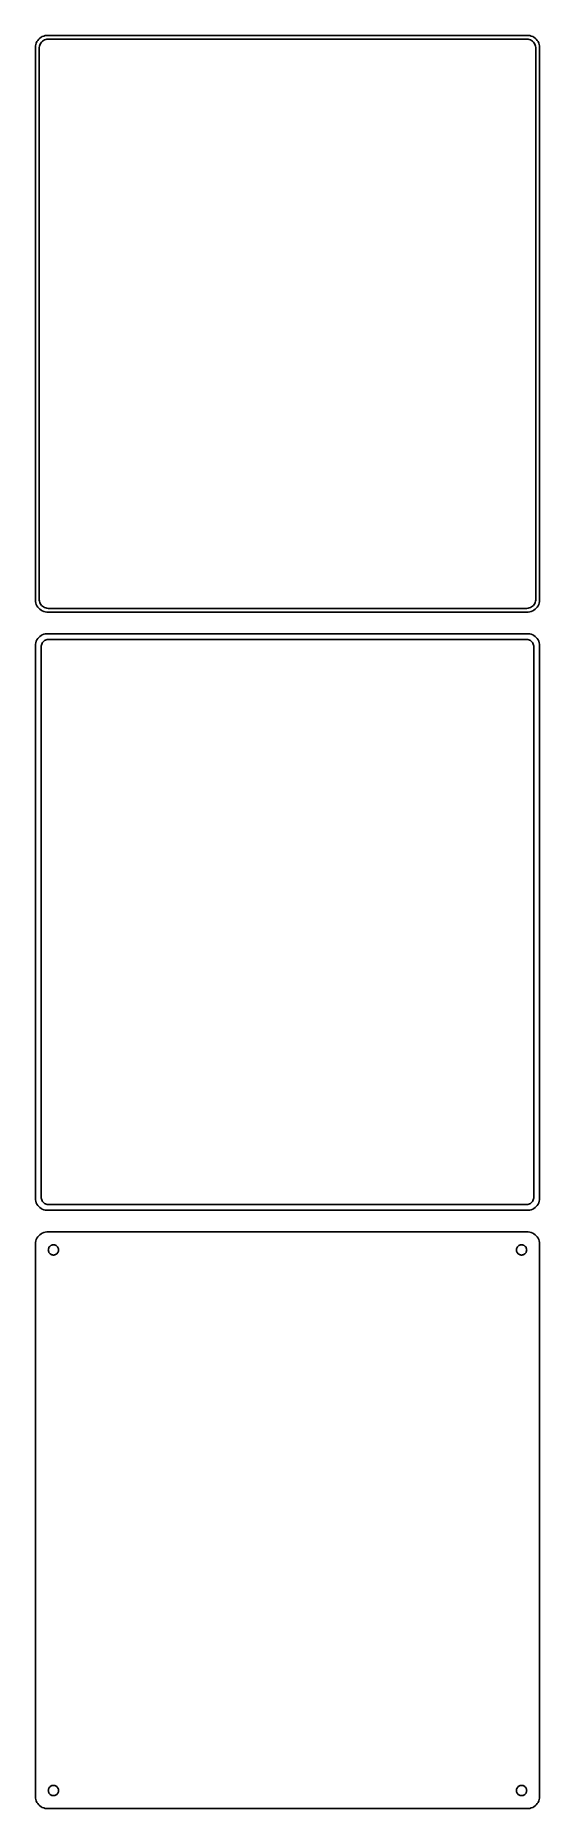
# Model space of a CAD drawing. Header units: metres. Extents: x -105 to 105, y 627 to 1365.
import ezdxf

# ---------------------------------------------------------------- set-up
doc = ezdxf.new("R2010")
doc.units = ezdxf.units.M

msp = doc.modelspace()

# ---------------------------------------------------------------- linework, layer by layer
for p, q in [((-104.961, 1360.63), (-105, 1360)), ((-105, 1360), (-105, 1130)), ((-104.843, 1361.24), (-104.961, 1360.63)), ((-104.649, 1361.84), (-104.843, 1361.24)), ((-104.382, 1362.41), (-104.649, 1361.84)), ((-104.045, 1362.94), (-104.382, 1362.41)), ((-103.645, 1363.42), (-104.045, 1362.94)), ((-103.187, 1363.85), (-103.645, 1363.42)), ((-103.5, 1359.5), (-103.468, 1360)), ((-103.5, 1130.5), (-103.5, 1359.5)), ((-103.468, 1360), (-103.374, 1360.49)), ((-103.374, 1360.49), (-103.219, 1360.97)), ((-103.219, 1360.97), (-103.005, 1361.43)), ((-102.679, 1364.22), (-103.187, 1363.85)), ((-103.005, 1361.43), (-102.736, 1361.85)), ((-102.736, 1361.85), (-102.416, 1362.24)), ((-102.129, 1364.52), (-102.679, 1364.22)), ((-102.416, 1362.24), (-102.05, 1362.58)), ((-101.545, 1364.76), (-102.129, 1364.52)), ((-102.05, 1362.58), (-101.643, 1362.88)), ((-101.643, 1362.88), (-101.203, 1363.12)), ((-100.937, 1364.91), (-101.545, 1364.76)), ((-101.203, 1363.12), (-100.736, 1363.3)), ((-100.314, 1364.99), (-100.937, 1364.91)), ((-100.736, 1363.3), (-100.25, 1363.43)), ((100.314, 1364.99), (-100.314, 1364.99)), ((-100.25, 1363.43), (-99.7512, 1363.49)), ((-99.7512, 1363.49), (99.7512, 1363.49)), ((99.7512, 1363.49), (100.25, 1363.43)), ((100.25, 1363.43), (100.736, 1363.3)), ((100.937, 1364.91), (100.314, 1364.99)), ((100.736, 1363.3), (101.203, 1363.12)), ((101.545, 1364.76), (100.937, 1364.91)), ((101.203, 1363.12), (101.643, 1362.88)), ((102.129, 1364.52), (101.545, 1364.76)), ((101.643, 1362.88), (102.05, 1362.58)), ((102.05, 1362.58), (102.416, 1362.24)), ((102.679, 1364.22), (102.129, 1364.52)), ((102.416, 1362.24), (102.736, 1361.85)), ((103.187, 1363.85), (102.679, 1364.22)), ((102.736, 1361.85), (103.005, 1361.43)), ((103.005, 1361.43), (103.219, 1360.97)), ((103.645, 1363.42), (103.187, 1363.85)), ((103.219, 1360.97), (103.374, 1360.49)), ((103.374, 1360.49), (103.468, 1360)), ((103.468, 1360), (103.5, 1359.5)), ((103.5, 1359.5), (103.5, 1130.5)), ((104.045, 1362.94), (103.645, 1363.42)), ((104.382, 1362.41), (104.045, 1362.94)), ((104.649, 1361.84), (104.382, 1362.41)), ((104.843, 1361.24), (104.649, 1361.84)), ((104.961, 1360.63), (104.843, 1361.24)), ((105, 1360), (104.961, 1360.63)), ((105, 1130), (105, 1360)), ((-105, 1130), (-104.961, 1129.37)), ((-104.961, 1129.37), (-104.843, 1128.76)), ((-103.468, 1130), (-103.5, 1130.5)), ((-103.374, 1129.51), (-103.468, 1130)), ((-103.219, 1129.03), (-103.374, 1129.51)), ((103.374, 1129.51), (103.219, 1129.03)), ((103.468, 1130), (103.374, 1129.51)), ((103.5, 1130.5), (103.468, 1130)), ((104.843, 1128.76), (104.961, 1129.37)), ((104.961, 1129.37), (105, 1130)), ((-104.843, 1128.76), (-104.649, 1128.16)), ((-104.649, 1128.16), (-104.382, 1127.59)), ((-104.382, 1127.59), (-104.045, 1127.06)), ((-104.045, 1127.06), (-103.645, 1126.58)), ((-103.645, 1126.58), (-103.187, 1126.15)), ((-103.005, 1128.57), (-103.219, 1129.03)), ((-103.187, 1126.15), (-102.679, 1125.78)), ((-102.736, 1128.15), (-103.005, 1128.57)), ((-102.416, 1127.76), (-102.736, 1128.15)), ((-102.679, 1125.78), (-102.129, 1125.48)), ((-102.05, 1127.42), (-102.416, 1127.76)), ((-102.129, 1125.48), (-101.545, 1125.24)), ((-101.643, 1127.12), (-102.05, 1127.42)), ((-101.203, 1126.88), (-101.643, 1127.12)), ((-101.545, 1125.24), (-100.937, 1125.09)), ((-100.736, 1126.7), (-101.203, 1126.88)), ((-100.937, 1125.09), (-100.314, 1125.01)), ((-100.25, 1126.57), (-100.736, 1126.7)), ((-100.314, 1125.01), (100.314, 1125.01)), ((-99.7512, 1126.51), (-100.25, 1126.57)), ((99.7512, 1126.51), (-99.7512, 1126.51)), ((100.25, 1126.57), (99.7512, 1126.51)), ((100.736, 1126.7), (100.25, 1126.57)), ((100.314, 1125.01), (100.937, 1125.09)), ((101.203, 1126.88), (100.736, 1126.7)), ((100.937, 1125.09), (101.545, 1125.24)), ((101.643, 1127.12), (101.203, 1126.88)), ((101.545, 1125.24), (102.129, 1125.48)), ((102.05, 1127.42), (101.643, 1127.12)), ((102.416, 1127.76), (102.05, 1127.42)), ((102.129, 1125.48), (102.679, 1125.78)), ((102.736, 1128.15), (102.416, 1127.76)), ((102.679, 1125.78), (103.187, 1126.15)), ((103.005, 1128.57), (102.736, 1128.15)), ((103.219, 1129.03), (103.005, 1128.57)), ((103.187, 1126.15), (103.645, 1126.58)), ((103.645, 1126.58), (104.045, 1127.06)), ((104.045, 1127.06), (104.382, 1127.59)), ((104.382, 1127.59), (104.649, 1128.16)), ((104.649, 1128.16), (104.843, 1128.76)), ((-103.645, 1114.42), (-104.045, 1113.94)), ((-103.187, 1114.85), (-103.645, 1114.42)), ((-102.679, 1115.22), (-103.187, 1114.85)), ((-102.129, 1115.52), (-102.679, 1115.22)), ((-101.545, 1115.76), (-102.129, 1115.52)), ((-100.937, 1115.91), (-101.545, 1115.76)), ((-100.314, 1115.99), (-100.937, 1115.91)), ((100.314, 1115.99), (-100.314, 1115.99)), ((100.937, 1115.91), (100.314, 1115.99)), ((101.545, 1115.76), (100.937, 1115.91)), ((102.129, 1115.52), (101.545, 1115.76)), ((102.679, 1115.22), (102.129, 1115.52)), ((103.187, 1114.85), (102.679, 1115.22)), ((103.645, 1114.42), (103.187, 1114.85)), ((104.045, 1113.94), (103.645, 1114.42)), ((-104.961, 1111.63), (-105, 1111)), ((-105, 1111), (-105, 881)), ((-104.843, 1112.24), (-104.961, 1111.63)), ((-104.649, 1112.84), (-104.843, 1112.24)), ((-104.382, 1113.41), (-104.649, 1112.84)), ((-104.045, 1113.94), (-104.382, 1113.41)), ((-102.613, 1110.5), (-102.588, 1110.89)), ((-102.613, 881.5), (-102.613, 1110.5)), ((-102.588, 1110.89), (-102.515, 1111.27)), ((-102.515, 1111.27), (-102.394, 1111.65)), ((-102.394, 1111.65), (-102.228, 1112)), ((-102.228, 1112), (-102.018, 1112.33)), ((-102.018, 1112.33), (-101.769, 1112.63)), ((-101.769, 1112.63), (-101.484, 1112.9)), ((-101.484, 1112.9), (-101.168, 1113.13)), ((-101.168, 1113.13), (-100.825, 1113.32)), ((-100.825, 1113.32), (-100.462, 1113.46)), ((-100.462, 1113.46), (-100.083, 1113.56)), ((-100.083, 1113.56), (-99.6955, 1113.61)), ((-99.6955, 1113.61), (99.6955, 1113.61)), ((99.6955, 1113.61), (100.083, 1113.56)), ((100.083, 1113.56), (100.462, 1113.46)), ((100.462, 1113.46), (100.825, 1113.32)), ((100.825, 1113.32), (101.168, 1113.13)), ((101.168, 1113.13), (101.484, 1112.9)), ((101.484, 1112.9), (101.769, 1112.63)), ((101.769, 1112.63), (102.018, 1112.33)), ((102.018, 1112.33), (102.228, 1112)), ((102.228, 1112), (102.394, 1111.65)), ((102.394, 1111.65), (102.515, 1111.27)), ((102.515, 1111.27), (102.588, 1110.89)), ((102.588, 1110.89), (102.613, 1110.5)), ((102.613, 1110.5), (102.613, 881.5)), ((104.382, 1113.41), (104.045, 1113.94)), ((104.649, 1112.84), (104.382, 1113.41)), ((104.843, 1112.24), (104.649, 1112.84)), ((104.961, 1111.63), (104.843, 1112.24)), ((105, 1111), (104.961, 1111.63)), ((105, 881), (105, 1111)), ((-105, 881), (-104.961, 880.373)), ((-104.961, 880.373), (-104.843, 879.757)), ((-104.843, 879.757), (-104.649, 879.159)), ((-104.649, 879.159), (-104.382, 878.591)), ((-104.382, 878.591), (-104.045, 878.061)), ((-102.588, 881.11), (-102.613, 881.5)), ((-102.515, 880.726), (-102.588, 881.11)), ((-102.394, 880.354), (-102.515, 880.726)), ((-102.228, 880), (-102.394, 880.354)), ((-102.018, 879.67), (-102.228, 880)), ((-101.769, 879.369), (-102.018, 879.67)), ((-101.484, 879.101), (-101.769, 879.369)), ((-101.168, 878.872), (-101.484, 879.101)), ((-100.825, 878.683), (-101.168, 878.872)), ((-100.462, 878.539), (-100.825, 878.683)), ((-100.083, 878.442), (-100.462, 878.539)), ((-99.6955, 878.393), (-100.083, 878.442)), ((99.6955, 878.393), (-99.6955, 878.393)), ((100.083, 878.442), (99.6955, 878.393)), ((100.462, 878.539), (100.083, 878.442)), ((100.825, 878.683), (100.462, 878.539)), ((101.168, 878.872), (100.825, 878.683)), ((101.484, 879.101), (101.168, 878.872)), ((101.769, 879.369), (101.484, 879.101)), ((102.018, 879.67), (101.769, 879.369)), ((102.228, 880), (102.018, 879.67)), ((102.394, 880.354), (102.228, 880)), ((102.515, 880.726), (102.394, 880.354)), ((102.588, 881.11), (102.515, 880.726)), ((102.613, 881.5), (102.588, 881.11)), ((104.045, 878.061), (104.382, 878.591)), ((104.382, 878.591), (104.649, 879.159)), ((104.649, 879.159), (104.843, 879.757)), ((104.843, 879.757), (104.961, 880.373)), ((104.961, 880.373), (105, 881)), ((-104.045, 878.061), (-103.645, 877.577)), ((-103.645, 877.577), (-103.187, 877.147)), ((-103.187, 877.147), (-102.679, 876.778)), ((-102.679, 876.778), (-102.129, 876.476)), ((-102.129, 876.476), (-101.545, 876.245)), ((-101.545, 876.245), (-100.937, 876.089)), ((-100.937, 876.089), (-100.314, 876.01)), ((-100.314, 876.01), (100.314, 876.01)), ((100.314, 876.01), (100.937, 876.089)), ((100.937, 876.089), (101.545, 876.245)), ((101.545, 876.245), (102.129, 876.476)), ((102.129, 876.476), (102.679, 876.778)), ((102.679, 876.778), (103.187, 877.147)), ((103.187, 877.147), (103.645, 877.577)), ((103.645, 877.577), (104.045, 878.061)), ((-104.649, 863.841), (-104.843, 863.243)), ((-104.382, 864.409), (-104.649, 863.841)), ((-104.045, 864.939), (-104.382, 864.409)), ((-103.645, 865.423), (-104.045, 864.939)), ((-103.187, 865.853), (-103.645, 865.423)), ((-102.679, 866.222), (-103.187, 865.853)), ((-102.129, 866.524), (-102.679, 866.222)), ((-101.545, 866.755), (-102.129, 866.524)), ((-100.937, 866.911), (-101.545, 866.755)), ((-100.314, 866.99), (-100.937, 866.911)), ((100.314, 866.99), (-100.314, 866.99)), ((100.937, 866.911), (100.314, 866.99)), ((101.545, 866.755), (100.937, 866.911)), ((102.129, 866.524), (101.545, 866.755)), ((102.679, 866.222), (102.129, 866.524)), ((103.187, 865.853), (102.679, 866.222)), ((103.645, 865.423), (103.187, 865.853)), ((104.045, 864.939), (103.645, 865.423)), ((104.382, 864.409), (104.045, 864.939)), ((104.649, 863.841), (104.382, 864.409)), ((104.843, 863.243), (104.649, 863.841)), ((-104.961, 862.627), (-105, 862)), ((-105, 862), (-105, 632)), ((-104.843, 863.243), (-104.961, 862.627)), ((-99.6353, 859.5), (-99.6185, 859.768)), ((-99.6185, 859.232), (-99.6353, 859.5)), ((-99.6185, 859.768), (-99.5682, 860.031)), ((-99.5682, 858.969), (-99.6185, 859.232)), ((-99.5682, 860.031), (-99.4853, 860.286)), ((-99.4853, 858.714), (-99.5682, 858.969)), ((-99.4853, 860.286), (-99.3712, 860.529)), ((-99.3712, 858.471), (-99.4853, 858.714)), ((-99.3712, 860.529), (-99.2275, 860.755)), ((-99.2275, 858.245), (-99.3712, 858.471)), ((-99.2275, 860.755), (-99.0566, 860.962)), ((-99.0566, 858.038), (-99.2275, 858.245)), ((-99.0566, 860.962), (-98.8611, 861.145)), ((-98.8611, 857.855), (-99.0566, 858.038)), ((-98.8611, 861.145), (-98.6441, 861.303)), ((-98.6441, 857.697), (-98.8611, 857.855)), ((-98.6441, 861.303), (-98.4092, 861.432)), ((-98.4092, 857.568), (-98.6441, 857.697)), ((-98.4092, 861.432), (-98.1598, 861.531)), ((-98.1598, 857.469), (-98.4092, 857.568)), ((-98.1598, 861.531), (-97.9001, 861.597)), ((-97.9001, 857.403), (-98.1598, 857.469)), ((-97.9001, 861.597), (-97.6341, 861.631)), ((-97.6341, 857.369), (-97.9001, 857.403)), ((-97.6341, 861.631), (-97.3659, 861.631)), ((-97.3659, 857.369), (-97.6341, 857.369)), ((-97.3659, 861.631), (-97.0999, 861.597)), ((-97.0999, 857.403), (-97.3659, 857.369)), ((-97.0999, 861.597), (-96.8401, 861.531)), ((-96.8401, 857.469), (-97.0999, 857.403)), ((-96.8401, 861.531), (-96.5908, 861.432)), ((-96.5908, 857.568), (-96.8401, 857.469)), ((-96.5908, 861.432), (-96.3559, 861.303)), ((-96.3559, 857.697), (-96.5908, 857.568)), ((-96.3559, 861.303), (-96.1389, 861.145)), ((-96.1389, 857.855), (-96.3559, 857.697)), ((-96.1389, 861.145), (-95.9434, 860.962)), ((-95.9434, 858.038), (-96.1389, 857.855)), ((-95.9434, 860.962), (-95.7725, 860.755)), ((-95.7725, 858.245), (-95.9434, 858.038)), ((-95.7725, 860.755), (-95.6288, 860.529)), ((-95.6288, 858.471), (-95.7725, 858.245)), ((-95.6288, 860.529), (-95.5146, 860.286)), ((-95.5146, 858.714), (-95.6288, 858.471)), ((-95.5146, 860.286), (-95.4318, 860.031)), ((-95.4318, 858.969), (-95.5146, 858.714)), ((-95.4318, 860.031), (-95.3815, 859.768)), ((-95.3815, 859.232), (-95.4318, 858.969)), ((-95.3815, 859.768), (-95.3647, 859.5)), ((-95.3647, 859.5), (-95.3815, 859.232)), ((95.3647, 859.5), (95.3815, 859.768)), ((95.3815, 859.232), (95.3647, 859.5)), ((95.3815, 859.768), (95.4318, 860.031)), ((95.4318, 858.969), (95.3815, 859.232)), ((95.4318, 860.031), (95.5146, 860.286)), ((95.5146, 858.714), (95.4318, 858.969)), ((95.5146, 860.286), (95.6288, 860.529)), ((95.6288, 858.471), (95.5146, 858.714)), ((95.6288, 860.529), (95.7725, 860.755)), ((95.7725, 858.245), (95.6288, 858.471)), ((95.7725, 860.755), (95.9434, 860.962)), ((95.9434, 858.038), (95.7725, 858.245)), ((95.9434, 860.962), (96.1389, 861.145)), ((96.1389, 857.855), (95.9434, 858.038)), ((96.1389, 861.145), (96.3559, 861.303)), ((96.3559, 857.697), (96.1389, 857.855)), ((96.3559, 861.303), (96.5908, 861.432)), ((96.5908, 857.568), (96.3559, 857.697)), ((96.5908, 861.432), (96.8401, 861.531)), ((96.8401, 857.469), (96.5908, 857.568)), ((96.8401, 861.531), (97.0999, 861.597)), ((97.0999, 857.403), (96.8401, 857.469)), ((97.0999, 861.597), (97.3659, 861.631)), ((97.3659, 857.369), (97.0999, 857.403)), ((97.3659, 861.631), (97.6341, 861.631)), ((97.6341, 857.369), (97.3659, 857.369)), ((97.6341, 861.631), (97.9001, 861.597)), ((97.9001, 857.403), (97.6341, 857.369)), ((97.9001, 861.597), (98.1598, 861.531)), ((98.1598, 857.469), (97.9001, 857.403)), ((98.1598, 861.531), (98.4092, 861.432)), ((98.4092, 857.568), (98.1598, 857.469)), ((98.4092, 861.432), (98.6441, 861.303)), ((98.6441, 857.697), (98.4092, 857.568)), ((98.6441, 861.303), (98.8611, 861.145)), ((98.8611, 857.855), (98.6441, 857.697)), ((98.8611, 861.145), (99.0566, 860.962)), ((99.0566, 858.038), (98.8611, 857.855)), ((99.0566, 860.962), (99.2275, 860.755)), ((99.2275, 858.245), (99.0566, 858.038)), ((99.2275, 860.755), (99.3712, 860.529)), ((99.3712, 858.471), (99.2275, 858.245)), ((99.3712, 860.529), (99.4853, 860.286)), ((99.4853, 858.714), (99.3712, 858.471)), ((99.4853, 860.286), (99.5682, 860.031)), ((99.5682, 858.969), (99.4853, 858.714)), ((99.5682, 860.031), (99.6185, 859.768)), ((99.6185, 859.232), (99.5682, 858.969)), ((99.6185, 859.768), (99.6353, 859.5)), ((99.6353, 859.5), (99.6185, 859.232)), ((104.961, 862.627), (104.843, 863.243)), ((105, 862), (104.961, 862.627)), ((105, 632), (105, 862)), ((-99.6353, 634.5), (-99.6185, 634.768)), ((-99.6185, 634.768), (-99.5682, 635.031)), ((-99.5682, 635.031), (-99.4853, 635.286)), ((-99.4853, 635.286), (-99.3712, 635.529)), ((-99.3712, 635.529), (-99.2275, 635.755)), ((-99.2275, 635.755), (-99.0566, 635.962)), ((-99.0566, 635.962), (-98.8611, 636.145)), ((-98.8611, 636.145), (-98.6441, 636.303)), ((-98.6441, 636.303), (-98.4092, 636.432)), ((-98.4092, 636.432), (-98.1598, 636.531)), ((-98.1598, 636.531), (-97.9001, 636.597)), ((-97.9001, 636.597), (-97.6341, 636.631)), ((-97.6341, 636.631), (-97.3659, 636.631)), ((-97.3659, 636.631), (-97.0999, 636.597)), ((-97.0999, 636.597), (-96.8401, 636.531)), ((-96.8401, 636.531), (-96.5908, 636.432)), ((-96.5908, 636.432), (-96.3559, 636.303)), ((-96.3559, 636.303), (-96.1389, 636.145)), ((-96.1389, 636.145), (-95.9434, 635.962)), ((-95.9434, 635.962), (-95.7725, 635.755)), ((-95.7725, 635.755), (-95.6288, 635.529)), ((-95.6288, 635.529), (-95.5146, 635.286)), ((-95.5146, 635.286), (-95.4318, 635.031)), ((-95.4318, 635.031), (-95.3815, 634.768)), ((-95.3815, 634.768), (-95.3647, 634.5)), ((95.3647, 634.5), (95.3815, 634.768)), ((95.3815, 634.768), (95.4318, 635.031)), ((95.4318, 635.031), (95.5146, 635.286)), ((95.5146, 635.286), (95.6288, 635.529)), ((95.6288, 635.529), (95.7725, 635.755)), ((95.7725, 635.755), (95.9434, 635.962)), ((95.9434, 635.962), (96.1389, 636.145)), ((96.1389, 636.145), (96.3559, 636.303)), ((96.3559, 636.303), (96.5908, 636.432)), ((96.5908, 636.432), (96.8401, 636.531)), ((96.8401, 636.531), (97.0999, 636.597)), ((97.0999, 636.597), (97.3659, 636.631)), ((97.3659, 636.631), (97.6341, 636.631)), ((97.6341, 636.631), (97.9001, 636.597)), ((97.9001, 636.597), (98.1598, 636.531)), ((98.1598, 636.531), (98.4092, 636.432)), ((98.4092, 636.432), (98.6441, 636.303)), ((98.6441, 636.303), (98.8611, 636.145)), ((98.8611, 636.145), (99.0566, 635.962)), ((99.0566, 635.962), (99.2275, 635.755)), ((99.2275, 635.755), (99.3712, 635.529)), ((99.3712, 635.529), (99.4853, 635.286)), ((99.4853, 635.286), (99.5682, 635.031)), ((99.5682, 635.031), (99.6185, 634.768)), ((99.6185, 634.768), (99.6353, 634.5)), ((-105, 632), (-104.961, 631.373)), ((-104.961, 631.373), (-104.843, 630.757)), ((-104.843, 630.757), (-104.649, 630.159)), ((-104.649, 630.159), (-104.382, 629.591)), ((-104.382, 629.591), (-104.045, 629.061)), ((-104.045, 629.061), (-103.645, 628.577)), ((-103.645, 628.577), (-103.187, 628.147)), ((-103.187, 628.147), (-102.679, 627.778)), ((-102.679, 627.778), (-102.129, 627.476)), ((-102.129, 627.476), (-101.545, 627.245)), ((-99.6185, 634.232), (-99.6353, 634.5)), ((-99.5682, 633.969), (-99.6185, 634.232)), ((-99.4853, 633.714), (-99.5682, 633.969)), ((-99.3712, 633.471), (-99.4853, 633.714)), ((-99.2275, 633.245), (-99.3712, 633.471)), ((-99.0566, 633.038), (-99.2275, 633.245)), ((-98.8611, 632.855), (-99.0566, 633.038)), ((-98.6441, 632.697), (-98.8611, 632.855)), ((-98.4092, 632.568), (-98.6441, 632.697)), ((-98.1598, 632.469), (-98.4092, 632.568)), ((-97.9001, 632.403), (-98.1598, 632.469)), ((-97.6341, 632.369), (-97.9001, 632.403)), ((-97.3659, 632.369), (-97.6341, 632.369)), ((-97.0999, 632.403), (-97.3659, 632.369)), ((-96.8401, 632.469), (-97.0999, 632.403)), ((-96.5908, 632.568), (-96.8401, 632.469)), ((-96.3559, 632.697), (-96.5908, 632.568)), ((-96.1389, 632.855), (-96.3559, 632.697)), ((-95.9434, 633.038), (-96.1389, 632.855)), ((-95.7725, 633.245), (-95.9434, 633.038)), ((-95.6288, 633.471), (-95.7725, 633.245)), ((-95.5146, 633.714), (-95.6288, 633.471)), ((-95.4318, 633.969), (-95.5146, 633.714)), ((-95.3815, 634.232), (-95.4318, 633.969)), ((-95.3647, 634.5), (-95.3815, 634.232)), ((95.3815, 634.232), (95.3647, 634.5)), ((95.4318, 633.969), (95.3815, 634.232)), ((95.5146, 633.714), (95.4318, 633.969)), ((95.6288, 633.471), (95.5146, 633.714)), ((95.7725, 633.245), (95.6288, 633.471)), ((95.9434, 633.038), (95.7725, 633.245)), ((96.1389, 632.855), (95.9434, 633.038)), ((96.3559, 632.697), (96.1389, 632.855)), ((96.5908, 632.568), (96.3559, 632.697)), ((96.8401, 632.469), (96.5908, 632.568)), ((97.0999, 632.403), (96.8401, 632.469)), ((97.3659, 632.369), (97.0999, 632.403)), ((97.6341, 632.369), (97.3659, 632.369)), ((97.9001, 632.403), (97.6341, 632.369)), ((98.1598, 632.469), (97.9001, 632.403)), ((98.4092, 632.568), (98.1598, 632.469)), ((98.6441, 632.697), (98.4092, 632.568)), ((98.8611, 632.855), (98.6441, 632.697)), ((99.0566, 633.038), (98.8611, 632.855)), ((99.2275, 633.245), (99.0566, 633.038)), ((99.3712, 633.471), (99.2275, 633.245)), ((99.4853, 633.714), (99.3712, 633.471)), ((99.5682, 633.969), (99.4853, 633.714)), ((99.6185, 634.232), (99.5682, 633.969)), ((99.6353, 634.5), (99.6185, 634.232)), ((101.545, 627.245), (102.129, 627.476)), ((102.129, 627.476), (102.679, 627.778)), ((102.679, 627.778), (103.187, 628.147)), ((103.187, 628.147), (103.645, 628.577)), ((103.645, 628.577), (104.045, 629.061)), ((104.045, 629.061), (104.382, 629.591)), ((104.382, 629.591), (104.649, 630.159)), ((104.649, 630.159), (104.843, 630.757)), ((104.843, 630.757), (104.961, 631.373)), ((104.961, 631.373), (105, 632)), ((-101.545, 627.245), (-100.937, 627.089)), ((-100.937, 627.089), (-100.314, 627.01)), ((-100.314, 627.01), (100.314, 627.01)), ((100.314, 627.01), (100.937, 627.089)), ((100.937, 627.089), (101.545, 627.245))]:
    msp.add_line(p, q)

doc.saveas('drawing.dxf')
